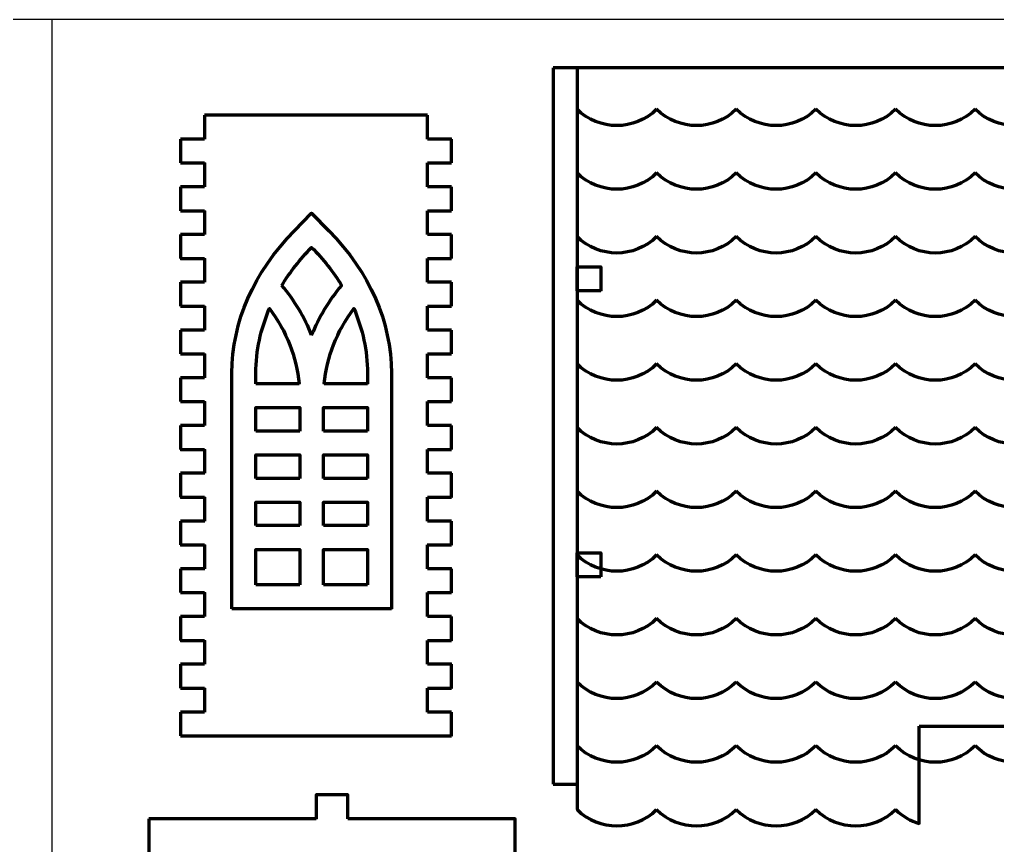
# Model space of a CAD drawing. Header units: centimetres. Extents: x 1569 to 2514, y -799 to -397.
# Drawn here: x 1789.8 to 1904.4, y -495.8 to -398.9 of the extents above; entities that cross this region are included whole.
import ezdxf

# ---------------------------------------------------------------- set-up
doc = ezdxf.new("R2010")
doc.units = ezdxf.units.CM
doc.header["$MEASUREMENT"] = 0
doc.layers.add('layer 1', color=7, linetype='Continuous')

msp = doc.modelspace()

# ---------------------------------------------------------------- linework, layer by layer
for p, q in [((2018.57, -398.93), (1568.57, -398.93)), ((1793.57, -398.93), (1793.57, -798.93))]:
    msp.add_line(p, q)
at = {"layer": 'layer 1', "lineweight": 80}
for points, knots in [([(2007.26, -404.61), (2007.26, -404.61), (2007.26, -404.61), (1852.33, -404.61), (1852.33, -404.61)], [0.08571429, 0.08571429, 0.08571429, 0.08571429, 0.0857143, 0.11428571, 0.11428571, 0.11428571, 0.11428571]), ([(1852.33, -404.61), (1852.33, -404.61), (1852.33, -404.61), (1852.33, -488.6), (1852.33, -488.6)], [0.11428571, 0.11428571, 0.11428571, 0.11428571, 0.11428572, 0.14285714, 0.14285714, 0.14285714, 0.14285714]), ([(1837.6, -410.15), (1837.6, -410.15), (1837.6, -410.15), (1811.47, -410.15), (1811.47, -410.15)], [0.027777778, 0.027777778, 0.027777778, 0.027777778, 0.027777788, 0.037037037, 0.037037037, 0.037037037, 0.037037037]), ([(1811.47, -410.15), (1811.47, -410.15), (1811.47, -410.15), (1811.47, -412.95), (1811.47, -412.95)], [0.037037037, 0.037037037, 0.037037037, 0.037037037, 0.037037047, 0.046296296, 0.046296296, 0.046296296, 0.046296296]), ([(1837.6, -412.95), (1837.6, -412.95), (1837.6, -412.95), (1837.6, -410.15), (1837.6, -410.15)], [0.018518519, 0.018518519, 0.018518519, 0.018518519, 0.018518529, 0.027777778, 0.027777778, 0.027777778, 0.027777778]), ([(1811.47, -412.95), (1811.47, -412.95), (1811.47, -412.95), (1808.67, -412.95), (1808.67, -412.95)], [0.046296296, 0.046296296, 0.046296296, 0.046296296, 0.046296306, 0.055555556, 0.055555556, 0.055555556, 0.055555556]), ([(1808.67, -412.95), (1808.67, -412.95), (1808.67, -412.95), (1808.67, -415.75), (1808.67, -415.75)], [0.055555556, 0.055555556, 0.055555556, 0.055555556, 0.055555566, 0.064814815, 0.064814815, 0.064814815, 0.064814815]), ([(1840.4, -412.95), (1840.4, -412.95), (1840.4, -412.95), (1837.6, -412.95), (1837.6, -412.95)], [0.009259259, 0.009259259, 0.009259259, 0.009259259, 0.009259269, 0.018518519, 0.018518519, 0.018518519, 0.018518519]), ([(1808.67, -415.75), (1808.67, -415.75), (1808.67, -415.75), (1811.47, -415.75), (1811.47, -415.75)], [0.064814815, 0.064814815, 0.064814815, 0.064814815, 0.064814825, 0.074074074, 0.074074074, 0.074074074, 0.074074074]), ([(1811.47, -415.75), (1811.47, -415.75), (1811.47, -415.75), (1811.47, -418.55), (1811.47, -418.55)], [0.074074074, 0.074074074, 0.074074074, 0.074074074, 0.074074084, 0.083333333, 0.083333333, 0.083333333, 0.083333333]), ([(1837.6, -418.55), (1837.6, -418.55), (1837.6, -418.55), (1837.6, -415.75), (1837.6, -415.75)], [0.962962963, 0.962962963, 0.962962963, 0.962962963, 0.962962973, 0.972222222, 0.972222222, 0.972222222, 0.972222222]), ([(1837.6, -415.75), (1837.6, -415.75), (1837.6, -415.75), (1840.4, -415.75), (1840.4, -415.75)], [0.972222222, 0.972222222, 0.972222222, 0.972222222, 0.972222232, 0.981481481, 0.981481481, 0.981481481, 0.981481481]), ([(1840.4, -415.75), (1840.4, -415.75), (1840.4, -415.75), (1840.4, -415.75), (1840.4, -415.75)], [0.98148148, 0.98148148, 0.98148148, 0.98148148, 0.98148149, 1, 1, 1, 1]), ([(1811.47, -418.55), (1811.47, -418.55), (1811.47, -418.55), (1808.67, -418.55), (1808.67, -418.55)], [0.083333333, 0.083333333, 0.083333333, 0.083333333, 0.083333343, 0.092592593, 0.092592593, 0.092592593, 0.092592593]), ([(1808.67, -418.55), (1808.67, -418.55), (1808.67, -418.55), (1808.67, -421.35), (1808.67, -421.35)], [0.092592593, 0.092592593, 0.092592593, 0.092592593, 0.092592603, 0.101851852, 0.101851852, 0.101851852, 0.101851852]), ([(1840.4, -418.55), (1840.4, -418.55), (1840.4, -418.55), (1837.6, -418.55), (1837.6, -418.55)], [0.953703704, 0.953703704, 0.953703704, 0.953703704, 0.953703714, 0.962962963, 0.962962963, 0.962962963, 0.962962963]), ([(1840.4, -421.35), (1840.4, -421.35), (1840.4, -421.35), (1840.4, -418.55), (1840.4, -418.55)], [0.944444444, 0.944444444, 0.944444444, 0.944444444, 0.944444454, 0.953703704, 0.953703704, 0.953703704, 0.953703704]), ([(1808.67, -421.35), (1808.67, -421.35), (1808.67, -421.35), (1811.47, -421.35), (1811.47, -421.35)], [0.101851852, 0.101851852, 0.101851852, 0.101851852, 0.101851862, 0.111111111, 0.111111111, 0.111111111, 0.111111111]), ([(1811.47, -421.35), (1811.47, -421.35), (1811.47, -421.35), (1811.47, -424.15), (1811.47, -424.15)], [0.111111111, 0.111111111, 0.111111111, 0.111111111, 0.111111121, 0.12037037, 0.12037037, 0.12037037, 0.12037037]), ([(1837.6, -424.15), (1837.6, -424.15), (1837.6, -424.15), (1837.6, -421.35), (1837.6, -421.35)], [0.925925926, 0.925925926, 0.925925926, 0.925925926, 0.925925936, 0.935185185, 0.935185185, 0.935185185, 0.935185185]), ([(1837.6, -421.35), (1837.6, -421.35), (1837.6, -421.35), (1840.4, -421.35), (1840.4, -421.35)], [0.935185185, 0.935185185, 0.935185185, 0.935185185, 0.935185195, 0.944444444, 0.944444444, 0.944444444, 0.944444444]), ([(1811.47, -424.15), (1811.47, -424.15), (1811.47, -424.15), (1808.67, -424.15), (1808.67, -424.15)], [0.12037037, 0.12037037, 0.12037037, 0.12037037, 0.12037038, 0.12962963, 0.12962963, 0.12962963, 0.12962963]), ([(1808.67, -424.15), (1808.67, -424.15), (1808.67, -424.15), (1808.67, -426.95), (1808.67, -426.95)], [0.12962963, 0.12962963, 0.12962963, 0.12962963, 0.12962964, 0.138888889, 0.138888889, 0.138888889, 0.138888889]), ([(1840.4, -424.15), (1840.4, -424.15), (1840.4, -424.15), (1837.6, -424.15), (1837.6, -424.15)], [0.916666667, 0.916666667, 0.916666667, 0.916666667, 0.916666677, 0.925925926, 0.925925926, 0.925925926, 0.925925926]), ([(1840.4, -426.95), (1840.4, -426.95), (1840.4, -426.95), (1840.4, -424.15), (1840.4, -424.15)], [0.907407407, 0.907407407, 0.907407407, 0.907407407, 0.907407417, 0.916666667, 0.916666667, 0.916666667, 0.916666667]), ([(1824.03, -425.66), (1824.03, -425.66), (1825.4, -427.05), (1826.57, -428.54), (1827.54, -430.11)], [0.2, 0.2, 0.2, 0.2, 0.2, 0.4, 0.4, 0.4, 0.4]), ([(1808.67, -426.95), (1808.67, -426.95), (1808.67, -426.95), (1811.47, -426.95), (1811.47, -426.95)], [0.138888889, 0.138888889, 0.138888889, 0.138888889, 0.138888899, 0.148148148, 0.148148148, 0.148148148, 0.148148148]), ([(1811.47, -426.95), (1811.47, -426.95), (1811.47, -426.95), (1811.47, -429.75), (1811.47, -429.75)], [0.148148148, 0.148148148, 0.148148148, 0.148148148, 0.148148158, 0.157407407, 0.157407407, 0.157407407, 0.157407407]), ([(1837.6, -429.75), (1837.6, -429.75), (1837.6, -429.75), (1837.6, -426.95), (1837.6, -426.95)], [0.888888889, 0.888888889, 0.888888889, 0.888888889, 0.888888899, 0.898148148, 0.898148148, 0.898148148, 0.898148148]), ([(1837.6, -426.95), (1837.6, -426.95), (1837.6, -426.95), (1840.4, -426.95), (1840.4, -426.95)], [0.898148148, 0.898148148, 0.898148148, 0.898148148, 0.898148158, 0.907407407, 0.907407407, 0.907407407, 0.907407407]), ([(1855.13, -427.94), (1855.13, -427.94), (1855.13, -427.94), (1857.93, -427.94), (1857.93, -427.94)], [0.2, 0.2, 0.2, 0.2, 0.2, 0.4, 0.4, 0.4, 0.4]), ([(1857.93, -427.94), (1857.93, -427.94), (1857.93, -427.94), (1857.93, -430.74), (1857.93, -430.74)], [0.4, 0.4, 0.4, 0.4, 0.4, 0.6, 0.6, 0.6, 0.6]), ([(1811.47, -429.75), (1811.47, -429.75), (1811.47, -429.75), (1808.67, -429.75), (1808.67, -429.75)], [0.157407407, 0.157407407, 0.157407407, 0.157407407, 0.157407417, 0.166666667, 0.166666667, 0.166666667, 0.166666667]), ([(1808.67, -429.75), (1808.67, -429.75), (1808.67, -429.75), (1808.67, -432.55), (1808.67, -432.55)], [0.166666667, 0.166666667, 0.166666667, 0.166666667, 0.166666677, 0.175925926, 0.175925926, 0.175925926, 0.175925926]), ([(1840.4, -429.75), (1840.4, -429.75), (1840.4, -429.75), (1837.6, -429.75), (1837.6, -429.75)], [0.87962963, 0.87962963, 0.87962963, 0.87962963, 0.87962964, 0.888888889, 0.888888889, 0.888888889, 0.888888889]), ([(1840.4, -432.55), (1840.4, -432.55), (1840.4, -432.55), (1840.4, -429.75), (1840.4, -429.75)], [0.87037037, 0.87037037, 0.87037037, 0.87037037, 0.87037038, 0.87962963, 0.87962963, 0.87962963, 0.87962963]), ([(1824.03, -435.96), (1824.03, -435.96), (1823.2, -433.87), (1822.02, -431.87), (1820.53, -430.11)], [0.6, 0.6, 0.6, 0.6, 0.6, 1, 1, 1, 1]), ([(1827.54, -430.11), (1827.54, -430.11), (1826.05, -431.87), (1824.86, -433.87), (1824.03, -435.96)], [0.4, 0.4, 0.4, 0.4, 0.4, 0.6, 0.6, 0.6, 0.6]), ([(1857.93, -430.74), (1857.93, -430.74), (1857.93, -430.74), (1855.13, -430.74), (1855.13, -430.74)], [0.6, 0.6, 0.6, 0.6, 0.6, 1, 1, 1, 1]), ([(1808.67, -432.55), (1808.67, -432.55), (1808.67, -432.55), (1811.47, -432.55), (1811.47, -432.55)], [0.175925926, 0.175925926, 0.175925926, 0.175925926, 0.175925936, 0.185185185, 0.185185185, 0.185185185, 0.185185185]), ([(1811.47, -432.55), (1811.47, -432.55), (1811.47, -432.55), (1811.47, -435.35), (1811.47, -435.35)], [0.185185185, 0.185185185, 0.185185185, 0.185185185, 0.185185195, 0.194444444, 0.194444444, 0.194444444, 0.194444444]), ([(1819.1, -432.82), (1819.1, -432.82), (1821.06, -435.46), (1822.28, -438.56), (1822.56, -441.65)], [0.1666667, 0.1666667, 0.1666667, 0.1666667, 0.1666667, 0.3333333, 0.3333333, 0.3333333, 0.3333333]), ([(1825.5, -441.65), (1825.5, -441.65), (1825.78, -438.56), (1827, -435.46), (1828.96, -432.82)], [0.4, 0.4, 0.4, 0.4, 0.4, 0.6, 0.6, 0.6, 0.6]), ([(1828.96, -432.82), (1828.96, -432.82), (1830.01, -435.22), (1830.57, -437.77), (1830.57, -440.41)], [0.6, 0.6, 0.6, 0.6, 0.6, 1, 1, 1, 1]), ([(1837.6, -435.35), (1837.6, -435.35), (1837.6, -435.35), (1837.6, -432.55), (1837.6, -432.55)], [0.851851852, 0.851851852, 0.851851852, 0.851851852, 0.851851862, 0.861111111, 0.861111111, 0.861111111, 0.861111111]), ([(1837.6, -432.55), (1837.6, -432.55), (1837.6, -432.55), (1840.4, -432.55), (1840.4, -432.55)], [0.861111111, 0.861111111, 0.861111111, 0.861111111, 0.861111121, 0.87037037, 0.87037037, 0.87037037, 0.87037037]), ([(1811.47, -435.35), (1811.47, -435.35), (1811.47, -435.35), (1808.67, -435.35), (1808.67, -435.35)], [0.194444444, 0.194444444, 0.194444444, 0.194444444, 0.194444454, 0.203703704, 0.203703704, 0.203703704, 0.203703704]), ([(1808.67, -435.35), (1808.67, -435.35), (1808.67, -435.35), (1808.67, -438.15), (1808.67, -438.15)], [0.203703704, 0.203703704, 0.203703704, 0.203703704, 0.203703714, 0.212962963, 0.212962963, 0.212962963, 0.212962963]), ([(1840.4, -435.35), (1840.4, -435.35), (1840.4, -435.35), (1837.6, -435.35), (1837.6, -435.35)], [0.842592593, 0.842592593, 0.842592593, 0.842592593, 0.842592603, 0.851851852, 0.851851852, 0.851851852, 0.851851852]), ([(1840.4, -438.15), (1840.4, -438.15), (1840.4, -438.15), (1840.4, -435.35), (1840.4, -435.35)], [0.833333333, 0.833333333, 0.833333333, 0.833333333, 0.833333343, 0.842592593, 0.842592593, 0.842592593, 0.842592593]), ([(1808.67, -438.15), (1808.67, -438.15), (1808.67, -438.15), (1811.47, -438.15), (1811.47, -438.15)], [0.212962963, 0.212962963, 0.212962963, 0.212962963, 0.212962973, 0.222222222, 0.222222222, 0.222222222, 0.222222222]), ([(1811.47, -438.15), (1811.47, -438.15), (1811.47, -438.15), (1811.47, -440.95), (1811.47, -440.95)], [0.222222222, 0.222222222, 0.222222222, 0.222222222, 0.222222232, 0.231481481, 0.231481481, 0.231481481, 0.231481481]), ([(1837.6, -440.95), (1837.6, -440.95), (1837.6, -440.95), (1837.6, -438.15), (1837.6, -438.15)], [0.814814815, 0.814814815, 0.814814815, 0.814814815, 0.814814825, 0.824074074, 0.824074074, 0.824074074, 0.824074074]), ([(1837.6, -438.15), (1837.6, -438.15), (1837.6, -438.15), (1840.4, -438.15), (1840.4, -438.15)], [0.824074074, 0.824074074, 0.824074074, 0.824074074, 0.824074084, 0.833333333, 0.833333333, 0.833333333, 0.833333333]), ([(1811.47, -440.95), (1811.47, -440.95), (1811.47, -440.95), (1808.67, -440.95), (1808.67, -440.95)], [0.231481481, 0.231481481, 0.231481481, 0.231481481, 0.231481491, 0.240740741, 0.240740741, 0.240740741, 0.240740741]), ([(1808.67, -440.95), (1808.67, -440.95), (1808.67, -440.95), (1808.67, -443.75), (1808.67, -443.75)], [0.240740741, 0.240740741, 0.240740741, 0.240740741, 0.240740751, 0.25, 0.25, 0.25, 0.25]), ([(1817.49, -441.65), (1817.49, -441.65), (1817.49, -441.65), (1817.49, -440.41), (1817.49, -440.41)], [0.6666667, 0.6666667, 0.6666667, 0.6666667, 0.6666667, 1, 1, 1, 1]), ([(1840.4, -440.95), (1840.4, -440.95), (1840.4, -440.95), (1837.6, -440.95), (1837.6, -440.95)], [0.805555556, 0.805555556, 0.805555556, 0.805555556, 0.805555566, 0.814814815, 0.814814815, 0.814814815, 0.814814815]), ([(1840.4, -443.75), (1840.4, -443.75), (1840.4, -443.75), (1840.4, -440.95), (1840.4, -440.95)], [0.796296296, 0.796296296, 0.796296296, 0.796296296, 0.796296306, 0.805555556, 0.805555556, 0.805555556, 0.805555556]), ([(1822.56, -441.65), (1822.56, -441.65), (1822.56, -441.65), (1817.49, -441.65), (1817.49, -441.65)], [0.5, 0.5, 0.5, 0.5, 0.5, 0.6666667, 0.6666667, 0.6666667, 0.6666667]), ([(1822.56, -441.65), (1822.56, -441.65), (1822.56, -441.65), (1822.56, -441.65), (1822.56, -441.65)], [0.3333333, 0.3333333, 0.3333333, 0.3333333, 0.3333333, 0.5, 0.5, 0.5, 0.5]), ([(1830.57, -441.65), (1830.57, -441.65), (1830.57, -441.65), (1825.5, -441.65), (1825.5, -441.65)], [0.2, 0.2, 0.2, 0.2, 0.2, 0.4, 0.4, 0.4, 0.4]), ([(1808.67, -443.75), (1808.67, -443.75), (1808.67, -443.75), (1811.47, -443.75), (1811.47, -443.75)], [0.25, 0.25, 0.25, 0.25, 0.25000001, 0.259259259, 0.259259259, 0.259259259, 0.259259259]), ([(1811.47, -443.75), (1811.47, -443.75), (1811.47, -443.75), (1811.47, -446.55), (1811.47, -446.55)], [0.259259259, 0.259259259, 0.259259259, 0.259259259, 0.259259269, 0.268518519, 0.268518519, 0.268518519, 0.268518519]), ([(1817.49, -447.2), (1817.49, -447.2), (1817.49, -447.2), (1817.49, -444.45), (1817.49, -444.45)], [0.2, 0.2, 0.2, 0.2, 0.2, 0.4, 0.4, 0.4, 0.4]), ([(1817.49, -444.45), (1817.49, -444.45), (1817.49, -444.45), (1822.63, -444.45), (1822.63, -444.45)], [0.4, 0.4, 0.4, 0.4, 0.4, 0.6, 0.6, 0.6, 0.6]), ([(1822.63, -444.45), (1822.63, -444.45), (1822.63, -444.45), (1822.63, -447.2), (1822.63, -447.2)], [0.6, 0.6, 0.6, 0.6, 0.6, 1, 1, 1, 1]), ([(1825.43, -447.2), (1825.43, -447.2), (1825.43, -447.2), (1825.43, -444.45), (1825.43, -444.45)], [0.2, 0.2, 0.2, 0.2, 0.2, 0.4, 0.4, 0.4, 0.4]), ([(1825.43, -444.45), (1825.43, -444.45), (1825.43, -444.45), (1830.57, -444.45), (1830.57, -444.45)], [0.4, 0.4, 0.4, 0.4, 0.4, 0.6, 0.6, 0.6, 0.6]), ([(1830.57, -444.45), (1830.57, -444.45), (1830.57, -444.45), (1830.57, -447.2), (1830.57, -447.2)], [0.6, 0.6, 0.6, 0.6, 0.6, 1, 1, 1, 1]), ([(1837.6, -446.55), (1837.6, -446.55), (1837.6, -446.55), (1837.6, -443.75), (1837.6, -443.75)], [0.777777778, 0.777777778, 0.777777778, 0.777777778, 0.777777788, 0.787037037, 0.787037037, 0.787037037, 0.787037037]), ([(1837.6, -443.75), (1837.6, -443.75), (1837.6, -443.75), (1840.4, -443.75), (1840.4, -443.75)], [0.787037037, 0.787037037, 0.787037037, 0.787037037, 0.787037047, 0.796296296, 0.796296296, 0.796296296, 0.796296296]), ([(1811.47, -446.55), (1811.47, -446.55), (1811.47, -446.55), (1808.67, -446.55), (1808.67, -446.55)], [0.268518519, 0.268518519, 0.268518519, 0.268518519, 0.268518529, 0.277777778, 0.277777778, 0.277777778, 0.277777778]), ([(1808.67, -446.55), (1808.67, -446.55), (1808.67, -446.55), (1808.67, -449.35), (1808.67, -449.35)], [0.277777778, 0.277777778, 0.277777778, 0.277777778, 0.277777788, 0.287037037, 0.287037037, 0.287037037, 0.287037037]), ([(1840.4, -446.55), (1840.4, -446.55), (1840.4, -446.55), (1837.6, -446.55), (1837.6, -446.55)], [0.768518519, 0.768518519, 0.768518519, 0.768518519, 0.768518529, 0.777777778, 0.777777778, 0.777777778, 0.777777778]), ([(1840.4, -449.35), (1840.4, -449.35), (1840.4, -449.35), (1840.4, -446.55), (1840.4, -446.55)], [0.759259259, 0.759259259, 0.759259259, 0.759259259, 0.759259269, 0.768518519, 0.768518519, 0.768518519, 0.768518519]), ([(1808.67, -449.35), (1808.67, -449.35), (1808.67, -449.35), (1811.47, -449.35), (1811.47, -449.35)], [0.287037037, 0.287037037, 0.287037037, 0.287037037, 0.287037047, 0.296296296, 0.296296296, 0.296296296, 0.296296296]), ([(1811.47, -449.35), (1811.47, -449.35), (1811.47, -449.35), (1811.47, -452.15), (1811.47, -452.15)], [0.296296296, 0.296296296, 0.296296296, 0.296296296, 0.296296306, 0.305555556, 0.305555556, 0.305555556, 0.305555556]), ([(1817.49, -452.75), (1817.49, -452.75), (1817.49, -452.75), (1817.49, -450), (1817.49, -450)], [0.2, 0.2, 0.2, 0.2, 0.2, 0.4, 0.4, 0.4, 0.4]), ([(1817.49, -450), (1817.49, -450), (1817.49, -450), (1822.63, -450), (1822.63, -450)], [0.4, 0.4, 0.4, 0.4, 0.4, 0.6, 0.6, 0.6, 0.6]), ([(1822.63, -450), (1822.63, -450), (1822.63, -450), (1822.63, -452.75), (1822.63, -452.75)], [0.6, 0.6, 0.6, 0.6, 0.6, 1, 1, 1, 1]), ([(1825.43, -452.75), (1825.43, -452.75), (1825.43, -452.75), (1825.43, -450), (1825.43, -450)], [0.2, 0.2, 0.2, 0.2, 0.2, 0.4, 0.4, 0.4, 0.4]), ([(1825.43, -450), (1825.43, -450), (1825.43, -450), (1830.57, -450), (1830.57, -450)], [0.4, 0.4, 0.4, 0.4, 0.4, 0.6, 0.6, 0.6, 0.6]), ([(1830.57, -450), (1830.57, -450), (1830.57, -450), (1830.57, -452.75), (1830.57, -452.75)], [0.6, 0.6, 0.6, 0.6, 0.6, 1, 1, 1, 1]), ([(1837.6, -452.15), (1837.6, -452.15), (1837.6, -452.15), (1837.6, -449.35), (1837.6, -449.35)], [0.740740741, 0.740740741, 0.740740741, 0.740740741, 0.740740751, 0.75, 0.75, 0.75, 0.75]), ([(1837.6, -449.35), (1837.6, -449.35), (1837.6, -449.35), (1840.4, -449.35), (1840.4, -449.35)], [0.75, 0.75, 0.75, 0.75, 0.75000001, 0.759259259, 0.759259259, 0.759259259, 0.759259259]), ([(1811.47, -452.15), (1811.47, -452.15), (1811.47, -452.15), (1808.67, -452.15), (1808.67, -452.15)], [0.305555556, 0.305555556, 0.305555556, 0.305555556, 0.305555566, 0.314814815, 0.314814815, 0.314814815, 0.314814815]), ([(1808.67, -452.15), (1808.67, -452.15), (1808.67, -452.15), (1808.67, -454.95), (1808.67, -454.95)], [0.314814815, 0.314814815, 0.314814815, 0.314814815, 0.314814825, 0.324074074, 0.324074074, 0.324074074, 0.324074074]), ([(1840.4, -452.15), (1840.4, -452.15), (1840.4, -452.15), (1837.6, -452.15), (1837.6, -452.15)], [0.731481481, 0.731481481, 0.731481481, 0.731481481, 0.731481491, 0.740740741, 0.740740741, 0.740740741, 0.740740741]), ([(1840.4, -454.95), (1840.4, -454.95), (1840.4, -454.95), (1840.4, -452.15), (1840.4, -452.15)], [0.722222222, 0.722222222, 0.722222222, 0.722222222, 0.722222232, 0.731481481, 0.731481481, 0.731481481, 0.731481481]), ([(1808.67, -454.95), (1808.67, -454.95), (1808.67, -454.95), (1811.47, -454.95), (1811.47, -454.95)], [0.324074074, 0.324074074, 0.324074074, 0.324074074, 0.324074084, 0.333333333, 0.333333333, 0.333333333, 0.333333333]), ([(1811.47, -454.95), (1811.47, -454.95), (1811.47, -454.95), (1811.47, -457.75), (1811.47, -457.75)], [0.333333333, 0.333333333, 0.333333333, 0.333333333, 0.333333343, 0.342592593, 0.342592593, 0.342592593, 0.342592593]), ([(1837.6, -457.75), (1837.6, -457.75), (1837.6, -457.75), (1837.6, -454.95), (1837.6, -454.95)], [0.703703704, 0.703703704, 0.703703704, 0.703703704, 0.703703714, 0.712962963, 0.712962963, 0.712962963, 0.712962963]), ([(1837.6, -454.95), (1837.6, -454.95), (1837.6, -454.95), (1840.4, -454.95), (1840.4, -454.95)], [0.712962963, 0.712962963, 0.712962963, 0.712962963, 0.712962973, 0.722222222, 0.722222222, 0.722222222, 0.722222222]), ([(1817.49, -458.29), (1817.49, -458.29), (1817.49, -458.29), (1817.49, -455.55), (1817.49, -455.55)], [0.2, 0.2, 0.2, 0.2, 0.2, 0.4, 0.4, 0.4, 0.4]), ([(1817.49, -455.55), (1817.49, -455.55), (1817.49, -455.55), (1822.63, -455.55), (1822.63, -455.55)], [0.4, 0.4, 0.4, 0.4, 0.4, 0.6, 0.6, 0.6, 0.6]), ([(1822.63, -455.55), (1822.63, -455.55), (1822.63, -455.55), (1822.63, -458.29), (1822.63, -458.29)], [0.6, 0.6, 0.6, 0.6, 0.6, 1, 1, 1, 1]), ([(1825.43, -458.29), (1825.43, -458.29), (1825.43, -458.29), (1825.43, -455.55), (1825.43, -455.55)], [0.2, 0.2, 0.2, 0.2, 0.2, 0.4, 0.4, 0.4, 0.4]), ([(1825.43, -455.55), (1825.43, -455.55), (1825.43, -455.55), (1830.57, -455.55), (1830.57, -455.55)], [0.4, 0.4, 0.4, 0.4, 0.4, 0.6, 0.6, 0.6, 0.6]), ([(1830.57, -455.55), (1830.57, -455.55), (1830.57, -455.55), (1830.57, -458.29), (1830.57, -458.29)], [0.6, 0.6, 0.6, 0.6, 0.6, 1, 1, 1, 1]), ([(1811.47, -457.75), (1811.47, -457.75), (1811.47, -457.75), (1808.67, -457.75), (1808.67, -457.75)], [0.342592593, 0.342592593, 0.342592593, 0.342592593, 0.342592603, 0.351851852, 0.351851852, 0.351851852, 0.351851852]), ([(1808.67, -457.75), (1808.67, -457.75), (1808.67, -457.75), (1808.67, -460.55), (1808.67, -460.55)], [0.351851852, 0.351851852, 0.351851852, 0.351851852, 0.351851862, 0.361111111, 0.361111111, 0.361111111, 0.361111111]), ([(1840.4, -457.75), (1840.4, -457.75), (1840.4, -457.75), (1837.6, -457.75), (1837.6, -457.75)], [0.694444444, 0.694444444, 0.694444444, 0.694444444, 0.694444454, 0.703703704, 0.703703704, 0.703703704, 0.703703704]), ([(1840.4, -460.55), (1840.4, -460.55), (1840.4, -460.55), (1840.4, -457.75), (1840.4, -457.75)], [0.685185185, 0.685185185, 0.685185185, 0.685185185, 0.685185195, 0.694444444, 0.694444444, 0.694444444, 0.694444444]), ([(1808.67, -460.55), (1808.67, -460.55), (1808.67, -460.55), (1811.47, -460.55), (1811.47, -460.55)], [0.361111111, 0.361111111, 0.361111111, 0.361111111, 0.361111121, 0.37037037, 0.37037037, 0.37037037, 0.37037037]), ([(1811.47, -460.55), (1811.47, -460.55), (1811.47, -460.55), (1811.47, -463.35), (1811.47, -463.35)], [0.37037037, 0.37037037, 0.37037037, 0.37037037, 0.37037038, 0.37962963, 0.37962963, 0.37962963, 0.37962963]), ([(1837.6, -463.35), (1837.6, -463.35), (1837.6, -463.35), (1837.6, -460.55), (1837.6, -460.55)], [0.666666667, 0.666666667, 0.666666667, 0.666666667, 0.666666677, 0.675925926, 0.675925926, 0.675925926, 0.675925926]), ([(1837.6, -460.55), (1837.6, -460.55), (1837.6, -460.55), (1840.4, -460.55), (1840.4, -460.55)], [0.675925926, 0.675925926, 0.675925926, 0.675925926, 0.675925936, 0.685185185, 0.685185185, 0.685185185, 0.685185185]), ([(1817.49, -465.24), (1817.49, -465.24), (1817.49, -465.24), (1817.49, -461.09), (1817.49, -461.09)], [0.2, 0.2, 0.2, 0.2, 0.2, 0.4, 0.4, 0.4, 0.4]), ([(1817.49, -461.09), (1817.49, -461.09), (1817.49, -461.09), (1822.63, -461.09), (1822.63, -461.09)], [0.4, 0.4, 0.4, 0.4, 0.4, 0.6, 0.6, 0.6, 0.6]), ([(1822.63, -461.09), (1822.63, -461.09), (1822.63, -461.09), (1822.63, -465.24), (1822.63, -465.24)], [0.6, 0.6, 0.6, 0.6, 0.6, 1, 1, 1, 1]), ([(1825.43, -465.24), (1825.43, -465.24), (1825.43, -465.24), (1825.43, -461.09), (1825.43, -461.09)], [0.2, 0.2, 0.2, 0.2, 0.2, 0.4, 0.4, 0.4, 0.4]), ([(1825.43, -461.09), (1825.43, -461.09), (1825.43, -461.09), (1830.57, -461.09), (1830.57, -461.09)], [0.4, 0.4, 0.4, 0.4, 0.4, 0.6, 0.6, 0.6, 0.6]), ([(1830.57, -461.09), (1830.57, -461.09), (1830.57, -461.09), (1830.57, -465.24), (1830.57, -465.24)], [0.6, 0.6, 0.6, 0.6, 0.6, 1, 1, 1, 1]), ([(1855.13, -464.29), (1855.13, -464.29), (1855.13, -464.29), (1855.13, -461.49), (1855.13, -461.49)], [0.2, 0.2, 0.2, 0.2, 0.2, 0.4, 0.4, 0.4, 0.4]), ([(1855.13, -461.49), (1855.13, -461.49), (1855.13, -461.49), (1857.93, -461.49), (1857.93, -461.49)], [0.4, 0.4, 0.4, 0.4, 0.4, 0.6, 0.6, 0.6, 0.6]), ([(1857.93, -461.49), (1857.93, -461.49), (1857.93, -461.49), (1857.93, -464.29), (1857.93, -464.29)], [0.6, 0.6, 0.6, 0.6, 0.6, 1, 1, 1, 1]), ([(1811.47, -463.35), (1811.47, -463.35), (1811.47, -463.35), (1808.67, -463.35), (1808.67, -463.35)], [0.37962963, 0.37962963, 0.37962963, 0.37962963, 0.37962964, 0.388888889, 0.388888889, 0.388888889, 0.388888889]), ([(1808.67, -463.35), (1808.67, -463.35), (1808.67, -463.35), (1808.67, -466.15), (1808.67, -466.15)], [0.388888889, 0.388888889, 0.388888889, 0.388888889, 0.388888899, 0.398148148, 0.398148148, 0.398148148, 0.398148148]), ([(1840.4, -463.35), (1840.4, -463.35), (1840.4, -463.35), (1837.6, -463.35), (1837.6, -463.35)], [0.657407407, 0.657407407, 0.657407407, 0.657407407, 0.657407417, 0.666666667, 0.666666667, 0.666666667, 0.666666667]), ([(1840.4, -466.15), (1840.4, -466.15), (1840.4, -466.15), (1840.4, -463.35), (1840.4, -463.35)], [0.648148148, 0.648148148, 0.648148148, 0.648148148, 0.648148158, 0.657407407, 0.657407407, 0.657407407, 0.657407407]), ([(1808.67, -466.15), (1808.67, -466.15), (1808.67, -466.15), (1811.47, -466.15), (1811.47, -466.15)], [0.398148148, 0.398148148, 0.398148148, 0.398148148, 0.398148158, 0.407407407, 0.407407407, 0.407407407, 0.407407407]), ([(1811.47, -466.15), (1811.47, -466.15), (1811.47, -466.15), (1811.47, -468.95), (1811.47, -468.95)], [0.407407407, 0.407407407, 0.407407407, 0.407407407, 0.407407417, 0.416666667, 0.416666667, 0.416666667, 0.416666667]), ([(1837.6, -468.95), (1837.6, -468.95), (1837.6, -468.95), (1837.6, -466.15), (1837.6, -466.15)], [0.62962963, 0.62962963, 0.62962963, 0.62962963, 0.62962964, 0.638888889, 0.638888889, 0.638888889, 0.638888889]), ([(1837.6, -466.15), (1837.6, -466.15), (1837.6, -466.15), (1840.4, -466.15), (1840.4, -466.15)], [0.638888889, 0.638888889, 0.638888889, 0.638888889, 0.638888899, 0.648148148, 0.648148148, 0.648148148, 0.648148148]), ([(1811.47, -468.95), (1811.47, -468.95), (1811.47, -468.95), (1808.67, -468.95), (1808.67, -468.95)], [0.416666667, 0.416666667, 0.416666667, 0.416666667, 0.416666677, 0.425925926, 0.425925926, 0.425925926, 0.425925926]), ([(1808.67, -468.95), (1808.67, -468.95), (1808.67, -468.95), (1808.67, -471.75), (1808.67, -471.75)], [0.425925926, 0.425925926, 0.425925926, 0.425925926, 0.425925936, 0.435185185, 0.435185185, 0.435185185, 0.435185185]), ([(1840.4, -468.95), (1840.4, -468.95), (1840.4, -468.95), (1837.6, -468.95), (1837.6, -468.95)], [0.62037037, 0.62037037, 0.62037037, 0.62037037, 0.62037038, 0.62962963, 0.62962963, 0.62962963, 0.62962963]), ([(1840.4, -471.75), (1840.4, -471.75), (1840.4, -471.75), (1840.4, -468.95), (1840.4, -468.95)], [0.611111111, 0.611111111, 0.611111111, 0.611111111, 0.611111121, 0.62037037, 0.62037037, 0.62037037, 0.62037037]), ([(1808.67, -471.75), (1808.67, -471.75), (1808.67, -471.75), (1811.47, -471.75), (1811.47, -471.75)], [0.435185185, 0.435185185, 0.435185185, 0.435185185, 0.435185195, 0.444444444, 0.444444444, 0.444444444, 0.444444444]), ([(1811.47, -471.75), (1811.47, -471.75), (1811.47, -471.75), (1811.47, -474.55), (1811.47, -474.55)], [0.444444444, 0.444444444, 0.444444444, 0.444444444, 0.444444454, 0.453703704, 0.453703704, 0.453703704, 0.453703704]), ([(1837.6, -474.55), (1837.6, -474.55), (1837.6, -474.55), (1837.6, -471.75), (1837.6, -471.75)], [0.592592593, 0.592592593, 0.592592593, 0.592592593, 0.592592603, 0.601851852, 0.601851852, 0.601851852, 0.601851852]), ([(1837.6, -471.75), (1837.6, -471.75), (1837.6, -471.75), (1840.4, -471.75), (1840.4, -471.75)], [0.601851852, 0.601851852, 0.601851852, 0.601851852, 0.601851862, 0.611111111, 0.611111111, 0.611111111, 0.611111111]), ([(1811.47, -474.55), (1811.47, -474.55), (1811.47, -474.55), (1808.67, -474.55), (1808.67, -474.55)], [0.453703704, 0.453703704, 0.453703704, 0.453703704, 0.453703714, 0.462962963, 0.462962963, 0.462962963, 0.462962963]), ([(1808.67, -474.55), (1808.67, -474.55), (1808.67, -474.55), (1808.67, -477.35), (1808.67, -477.35)], [0.462962963, 0.462962963, 0.462962963, 0.462962963, 0.462962973, 0.472222222, 0.472222222, 0.472222222, 0.472222222]), ([(1840.4, -474.55), (1840.4, -474.55), (1840.4, -474.55), (1837.6, -474.55), (1837.6, -474.55)], [0.583333333, 0.583333333, 0.583333333, 0.583333333, 0.583333343, 0.592592593, 0.592592593, 0.592592593, 0.592592593]), ([(1840.4, -477.35), (1840.4, -477.35), (1840.4, -477.35), (1840.4, -474.55), (1840.4, -474.55)], [0.574074074, 0.574074074, 0.574074074, 0.574074074, 0.574074084, 0.583333333, 0.583333333, 0.583333333, 0.583333333]), ([(1808.67, -477.35), (1808.67, -477.35), (1808.67, -477.35), (1811.47, -477.35), (1811.47, -477.35)], [0.472222222, 0.472222222, 0.472222222, 0.472222222, 0.472222232, 0.481481481, 0.481481481, 0.481481481, 0.481481481]), ([(1811.47, -477.35), (1811.47, -477.35), (1811.47, -477.35), (1811.47, -480.15), (1811.47, -480.15)], [0.481481481, 0.481481481, 0.481481481, 0.481481481, 0.481481491, 0.490740741, 0.490740741, 0.490740741, 0.490740741]), ([(1837.6, -480.15), (1837.6, -480.15), (1837.6, -480.15), (1837.6, -477.35), (1837.6, -477.35)], [0.555555556, 0.555555556, 0.555555556, 0.555555556, 0.555555566, 0.564814815, 0.564814815, 0.564814815, 0.564814815]), ([(1837.6, -477.35), (1837.6, -477.35), (1837.6, -477.35), (1840.4, -477.35), (1840.4, -477.35)], [0.564814815, 0.564814815, 0.564814815, 0.564814815, 0.564814825, 0.574074074, 0.574074074, 0.574074074, 0.574074074]), ([(1811.47, -480.15), (1811.47, -480.15), (1811.47, -480.15), (1808.67, -480.15), (1808.67, -480.15)], [0.490740741, 0.490740741, 0.490740741, 0.490740741, 0.490740751, 0.5, 0.5, 0.5, 0.5]), ([(1808.67, -480.15), (1808.67, -480.15), (1808.67, -480.15), (1808.67, -482.95), (1808.67, -482.95)], [0.5, 0.5, 0.5, 0.5, 0.50000001, 0.509259259, 0.509259259, 0.509259259, 0.509259259]), ([(1840.4, -480.15), (1840.4, -480.15), (1840.4, -480.15), (1837.6, -480.15), (1837.6, -480.15)], [0.546296296, 0.546296296, 0.546296296, 0.546296296, 0.546296306, 0.555555556, 0.555555556, 0.555555556, 0.555555556]), ([(1840.4, -482.95), (1840.4, -482.95), (1840.4, -482.95), (1840.4, -480.15), (1840.4, -480.15)], [0.537037037, 0.537037037, 0.537037037, 0.537037037, 0.537037047, 0.546296296, 0.546296296, 0.546296296, 0.546296296]), ([(1895.24, -493.23), (1895.24, -493.23), (1895.24, -493.23), (1895.24, -481.79), (1895.24, -481.79)], [0.37142857, 0.37142857, 0.37142857, 0.37142857, 0.37142858, 0.4, 0.4, 0.4, 0.4]), ([(1895.24, -481.79), (1895.24, -481.79), (1895.24, -481.79), (1901.47, -481.79), (1901.47, -481.79)], [0.4, 0.4, 0.4, 0.4, 0.40000001, 0.42857143, 0.42857143, 0.42857143, 0.42857143]), ([(1901.47, -481.79), (1901.47, -481.79), (1901.47, -481.79), (1902.12, -481.79), (1902.12, -481.79)], [0.42857143, 0.42857143, 0.42857143, 0.42857143, 0.42857144, 0.45714286, 0.45714286, 0.45714286, 0.45714286]), ([(1902.12, -481.79), (1902.12, -481.79), (1902.12, -481.79), (1910.81, -481.79), (1910.81, -481.79)], [0.45714286, 0.45714286, 0.45714286, 0.45714286, 0.45714287, 0.48571429, 0.48571429, 0.48571429, 0.48571429]), ([(1808.67, -482.95), (1808.67, -482.95), (1808.67, -482.95), (1811.47, -482.95), (1811.47, -482.95)], [0.509259259, 0.509259259, 0.509259259, 0.509259259, 0.509259269, 0.518518519, 0.518518519, 0.518518519, 0.518518519]), ([(1811.47, -482.95), (1811.47, -482.95), (1811.47, -482.95), (1837.6, -482.95), (1837.6, -482.95)], [0.518518519, 0.518518519, 0.518518519, 0.518518519, 0.518518529, 0.527777778, 0.527777778, 0.527777778, 0.527777778]), ([(1837.6, -482.95), (1837.6, -482.95), (1837.6, -482.95), (1840.4, -482.95), (1840.4, -482.95)], [0.527777778, 0.527777778, 0.527777778, 0.527777778, 0.527777788, 0.537037037, 0.537037037, 0.537037037, 0.537037037]), ([(1852.33, -488.6), (1852.33, -488.6), (1852.33, -488.6), (1853.37, -488.6), (1853.37, -488.6)], [0.14285714, 0.14285714, 0.14285714, 0.14285714, 0.14285715, 0.17142857, 0.17142857, 0.17142857, 0.17142857]), ([(1853.37, -488.6), (1853.37, -488.6), (1853.37, -488.6), (1855.13, -488.6), (1855.13, -488.6)], [0.17142857, 0.17142857, 0.17142857, 0.17142857, 0.17142858, 0.2, 0.2, 0.2, 0.2]), ([(1855.13, -488.6), (1855.13, -488.6), (1855.13, -488.6), (1855.13, -491.59), (1855.13, -491.59)], [0.2, 0.2, 0.2, 0.2, 0.20000001, 0.22857143, 0.22857143, 0.22857143, 0.22857143]), ([(1828.28, -489.88), (1828.28, -489.88), (1828.28, -489.88), (1824.54, -489.88), (1824.54, -489.88)], [0.1111111, 0.1111111, 0.1111111, 0.1111111, 0.1111111, 0.2222222, 0.2222222, 0.2222222, 0.2222222]), ([(1824.54, -489.88), (1824.54, -489.88), (1824.54, -489.88), (1824.54, -492.68), (1824.54, -492.68)], [0.2222222, 0.2222222, 0.2222222, 0.2222222, 0.2222222, 0.3333333, 0.3333333, 0.3333333, 0.3333333]), ([(1855.13, -491.59), (1855.13, -491.59), (1857.72, -494.13), (1861.87, -494.13), (1864.46, -491.59)], [0.22857143, 0.22857143, 0.22857143, 0.22857143, 0.22857144, 0.25714286, 0.25714286, 0.25714286, 0.25714286]), ([(1864.46, -491.59), (1864.46, -491.59), (1867.05, -494.13), (1871.2, -494.13), (1873.79, -491.59)], [0.25714286, 0.25714286, 0.25714286, 0.25714286, 0.25714287, 0.28571429, 0.28571429, 0.28571429, 0.28571429]), ([(1873.79, -491.59), (1873.79, -491.59), (1876.38, -494.13), (1880.54, -494.13), (1883.13, -491.59)], [0.28571429, 0.28571429, 0.28571429, 0.28571429, 0.2857143, 0.31428571, 0.31428571, 0.31428571, 0.31428571]), ([(1883.13, -491.59), (1883.13, -491.59), (1885.72, -494.13), (1889.87, -494.13), (1892.46, -491.59)], [0.31428571, 0.31428571, 0.31428571, 0.31428571, 0.31428572, 0.34285714, 0.34285714, 0.34285714, 0.34285714]), ([(1892.46, -491.59), (1892.46, -491.59), (1893.27, -492.38), (1894.23, -492.93), (1895.24, -493.23)], [0.34285714, 0.34285714, 0.34285714, 0.34285714, 0.34285715, 0.37142857, 0.37142857, 0.37142857, 0.37142857]), ([(1824.54, -492.68), (1824.54, -492.68), (1824.54, -492.68), (1804.94, -492.68), (1804.94, -492.68)], [0.3333333, 0.3333333, 0.3333333, 0.3333333, 0.3333333, 0.4444444, 0.4444444, 0.4444444, 0.4444444]), ([(1804.94, -492.68), (1804.94, -492.68), (1804.94, -492.68), (1804.94, -531.33), (1804.94, -531.33)], [0.4444444, 0.4444444, 0.4444444, 0.4444444, 0.4444445, 0.5555556, 0.5555556, 0.5555556, 0.5555556]), ([(1847.88, -492.68), (1847.88, -492.68), (1847.88, -492.68), (1828.28, -492.68), (1828.28, -492.68)], [0.7777778, 0.7777778, 0.7777778, 0.7777778, 0.7777778, 1, 1, 1, 1]), ([(1847.88, -531.33), (1847.88, -531.33), (1847.88, -531.33), (1847.88, -492.68), (1847.88, -492.68)], [0.6666667, 0.6666667, 0.6666667, 0.6666667, 0.6666667, 0.7777778, 0.7777778, 0.7777778, 0.7777778])]:
    msp.add_open_spline(points, degree=3, knots=knots, dxfattribs=at)
at = {"layer": 'layer 1', "color": 242, "lineweight": 80}
for points in [[(1855.13, -404.61), (1855.13, -404.61), (1855.13, -488.6), (1855.13, -488.6)], [(1864.46, -409.45), (1861.88, -412.02), (1857.7, -412.02), (1855.13, -409.45)], [(1873.79, -409.45), (1871.22, -412.02), (1867.04, -412.02), (1864.46, -409.45)], [(1883.13, -409.45), (1880.55, -412.02), (1876.37, -412.02), (1873.79, -409.45)], [(1892.46, -409.45), (1889.88, -412.02), (1885.7, -412.02), (1883.13, -409.45)], [(1901.79, -409.45), (1899.22, -412.02), (1895.04, -412.02), (1892.46, -409.45)], [(1911.13, -409.45), (1908.55, -412.02), (1904.37, -412.02), (1901.79, -409.45)], [(1864.46, -416.91), (1861.88, -419.49), (1857.7, -419.49), (1855.13, -416.91)], [(1873.79, -416.91), (1871.22, -419.49), (1867.04, -419.49), (1864.46, -416.91)], [(1883.13, -416.91), (1880.55, -419.49), (1876.37, -419.49), (1873.79, -416.91)], [(1892.46, -416.91), (1889.88, -419.49), (1885.7, -419.49), (1883.13, -416.91)], [(1901.79, -416.91), (1899.22, -419.49), (1895.04, -419.49), (1892.46, -416.91)], [(1911.13, -416.91), (1908.55, -419.49), (1904.37, -419.49), (1901.79, -416.91)], [(1864.46, -424.38), (1861.88, -426.96), (1857.7, -426.96), (1855.13, -424.38)], [(1873.79, -424.38), (1871.22, -426.96), (1867.04, -426.96), (1864.46, -424.38)], [(1883.13, -424.38), (1880.55, -426.96), (1876.37, -426.96), (1873.79, -424.38)], [(1892.46, -424.38), (1889.88, -426.96), (1885.7, -426.96), (1883.13, -424.38)], [(1901.79, -424.38), (1899.22, -426.96), (1895.04, -426.96), (1892.46, -424.38)], [(1911.13, -424.38), (1908.55, -426.96), (1904.37, -426.96), (1901.79, -424.38)], [(1864.46, -431.85), (1861.88, -434.42), (1857.7, -434.42), (1855.13, -431.85)], [(1873.79, -431.85), (1871.22, -434.42), (1867.04, -434.42), (1864.46, -431.85)], [(1883.13, -431.85), (1880.55, -434.42), (1876.37, -434.42), (1873.79, -431.85)], [(1892.46, -431.85), (1889.88, -434.42), (1885.7, -434.42), (1883.13, -431.85)], [(1901.79, -431.85), (1899.22, -434.42), (1895.04, -434.42), (1892.46, -431.85)], [(1911.13, -431.85), (1908.55, -434.42), (1904.37, -434.42), (1901.79, -431.85)], [(1864.46, -439.31), (1861.88, -441.89), (1857.7, -441.89), (1855.13, -439.31)], [(1873.79, -439.31), (1871.22, -441.89), (1867.04, -441.89), (1864.46, -439.31)], [(1883.13, -439.31), (1880.55, -441.89), (1876.37, -441.89), (1873.79, -439.31)], [(1892.46, -439.31), (1889.88, -441.89), (1885.7, -441.89), (1883.13, -439.31)], [(1901.79, -439.31), (1899.22, -441.89), (1895.04, -441.89), (1892.46, -439.31)], [(1911.13, -439.31), (1908.55, -441.89), (1904.37, -441.89), (1901.79, -439.31)], [(1814.69, -468.04), (1814.69, -468.04), (1814.69, -440.41), (1814.69, -440.41)], [(1864.46, -446.78), (1861.88, -449.36), (1857.7, -449.36), (1855.13, -446.78)], [(1873.79, -446.78), (1871.22, -449.36), (1867.04, -449.36), (1864.46, -446.78)], [(1883.13, -446.78), (1880.55, -449.36), (1876.37, -449.36), (1873.79, -446.78)], [(1892.46, -446.78), (1889.88, -449.36), (1885.7, -449.36), (1883.13, -446.78)], [(1901.79, -446.78), (1899.22, -449.36), (1895.04, -449.36), (1892.46, -446.78)], [(1911.13, -446.78), (1908.55, -449.36), (1904.37, -449.36), (1901.79, -446.78)], [(1864.46, -454.25), (1861.88, -456.82), (1857.7, -456.82), (1855.13, -454.25)], [(1873.79, -454.25), (1871.22, -456.82), (1867.04, -456.82), (1864.46, -454.25)], [(1883.13, -454.25), (1880.55, -456.82), (1876.37, -456.82), (1873.79, -454.25)], [(1892.46, -454.25), (1889.88, -456.82), (1885.7, -456.82), (1883.13, -454.25)], [(1901.79, -454.25), (1899.22, -456.82), (1895.04, -456.82), (1892.46, -454.25)], [(1911.13, -454.25), (1908.55, -456.82), (1904.37, -456.82), (1901.79, -454.25)], [(1864.46, -461.71), (1861.88, -464.29), (1857.7, -464.29), (1855.13, -461.71)], [(1873.79, -461.71), (1871.22, -464.29), (1867.04, -464.29), (1864.46, -461.71)], [(1883.13, -461.71), (1880.55, -464.29), (1876.37, -464.29), (1873.79, -461.71)], [(1892.46, -461.71), (1889.88, -464.29), (1885.7, -464.29), (1883.13, -461.71)], [(1901.79, -461.71), (1899.22, -464.29), (1895.04, -464.29), (1892.46, -461.71)], [(1911.13, -461.71), (1908.55, -464.29), (1904.37, -464.29), (1901.79, -461.71)], [(1864.46, -469.18), (1861.88, -471.76), (1857.7, -471.76), (1855.13, -469.18)], [(1873.79, -469.18), (1871.22, -471.76), (1867.04, -471.76), (1864.46, -469.18)], [(1883.13, -469.18), (1880.55, -471.76), (1876.37, -471.76), (1873.79, -469.18)], [(1892.46, -469.18), (1889.88, -471.76), (1885.7, -471.76), (1883.13, -469.18)], [(1901.79, -469.18), (1899.22, -471.76), (1895.04, -471.76), (1892.46, -469.18)], [(1911.13, -469.18), (1908.55, -471.76), (1904.37, -471.76), (1901.79, -469.18)], [(1864.46, -476.64), (1861.88, -479.22), (1857.7, -479.22), (1855.13, -476.64)], [(1873.79, -476.64), (1871.22, -479.22), (1867.04, -479.22), (1864.46, -476.64)], [(1883.13, -476.64), (1880.55, -479.22), (1876.37, -479.22), (1873.79, -476.64)], [(1892.46, -476.64), (1889.88, -479.22), (1885.7, -479.22), (1883.13, -476.64)], [(1901.79, -476.64), (1899.22, -479.22), (1895.04, -479.22), (1892.46, -476.64)], [(1911.13, -476.64), (1908.55, -479.22), (1904.37, -479.22), (1901.79, -476.64)], [(1864.46, -484.11), (1861.88, -486.69), (1857.7, -486.69), (1855.13, -484.11)], [(1873.79, -484.11), (1871.22, -486.69), (1867.04, -486.69), (1864.46, -484.11)], [(1883.13, -484.11), (1880.55, -486.69), (1876.37, -486.69), (1873.79, -484.11)], [(1892.46, -484.11), (1889.88, -486.69), (1885.7, -486.69), (1883.13, -484.11)], [(1901.79, -484.11), (1899.22, -486.69), (1895.04, -486.69), (1892.46, -484.11)], [(1911.13, -484.11), (1908.55, -486.69), (1904.37, -486.69), (1901.79, -484.11)]]:
    msp.add_open_spline(points, degree=3, dxfattribs=at)
at = {"layer": 'layer 1', "lineweight": 80}
for points in [[(1840.4, -415.75), (1840.4, -415.75), (1840.4, -412.95), (1840.4, -412.95)], [(1820.53, -430.11), (1821.49, -428.54), (1822.67, -427.05), (1824.03, -425.66)], [(1855.13, -430.74), (1855.13, -430.74), (1855.13, -427.94), (1855.13, -427.94)], [(1817.49, -440.41), (1817.49, -437.77), (1818.05, -435.22), (1819.1, -432.82)], [(1830.57, -440.41), (1830.57, -440.41), (1830.57, -441.65), (1830.57, -441.65)], [(1822.63, -447.2), (1822.63, -447.2), (1817.49, -447.2), (1817.49, -447.2)], [(1830.57, -447.2), (1830.57, -447.2), (1825.43, -447.2), (1825.43, -447.2)], [(1822.63, -452.75), (1822.63, -452.75), (1817.49, -452.75), (1817.49, -452.75)], [(1830.57, -452.75), (1830.57, -452.75), (1825.43, -452.75), (1825.43, -452.75)], [(1822.63, -458.29), (1822.63, -458.29), (1817.49, -458.29), (1817.49, -458.29)], [(1830.57, -458.29), (1830.57, -458.29), (1825.43, -458.29), (1825.43, -458.29)], [(1822.63, -465.24), (1822.63, -465.24), (1817.49, -465.24), (1817.49, -465.24)], [(1830.57, -465.24), (1830.57, -465.24), (1825.43, -465.24), (1825.43, -465.24)], [(1857.93, -464.29), (1857.93, -464.29), (1855.13, -464.29), (1855.13, -464.29)], [(1828.28, -492.68), (1828.28, -492.68), (1828.28, -489.88), (1828.28, -489.88)]]:
    msp.add_open_spline(points, degree=3, dxfattribs=at)
at = {"layer": 'layer 1', "color": 242, "lineweight": 80}
for points, knots in [([(1822.03, -423.7), (1822.03, -423.7), (1822.03, -423.7), (1824.03, -421.65), (1824.03, -421.65)], [0.2222222, 0.2222222, 0.2222222, 0.2222222, 0.2222222, 0.3333333, 0.3333333, 0.3333333, 0.3333333]), ([(1824.03, -421.65), (1824.03, -421.65), (1824.03, -421.65), (1826.03, -423.7), (1826.03, -423.7)], [0.3333333, 0.3333333, 0.3333333, 0.3333333, 0.3333333, 0.4444444, 0.4444444, 0.4444444, 0.4444444]), ([(1814.69, -440.41), (1814.69, -440.41), (1814.69, -434.38), (1817.23, -428.6), (1822.03, -423.7)], [0.1111111, 0.1111111, 0.1111111, 0.1111111, 0.1111111, 0.2222222, 0.2222222, 0.2222222, 0.2222222]), ([(1826.03, -423.7), (1826.03, -423.7), (1830.83, -428.6), (1833.37, -434.38), (1833.37, -440.41)], [0.4444444, 0.4444444, 0.4444444, 0.4444444, 0.4444445, 0.5555556, 0.5555556, 0.5555556, 0.5555556]), ([(1833.37, -440.41), (1833.37, -440.41), (1833.37, -440.41), (1833.37, -468.04), (1833.37, -468.04)], [0.5555556, 0.5555556, 0.5555556, 0.5555556, 0.5555556, 0.6666667, 0.6666667, 0.6666667, 0.6666667]), ([(1833.37, -468.04), (1833.37, -468.04), (1833.37, -468.04), (1814.69, -468.04), (1814.69, -468.04)], [0.6666667, 0.6666667, 0.6666667, 0.6666667, 0.6666667, 0.7777778, 0.7777778, 0.7777778, 0.7777778])]:
    msp.add_open_spline(points, degree=3, knots=knots, dxfattribs=at)

doc.saveas('drawing.dxf')
